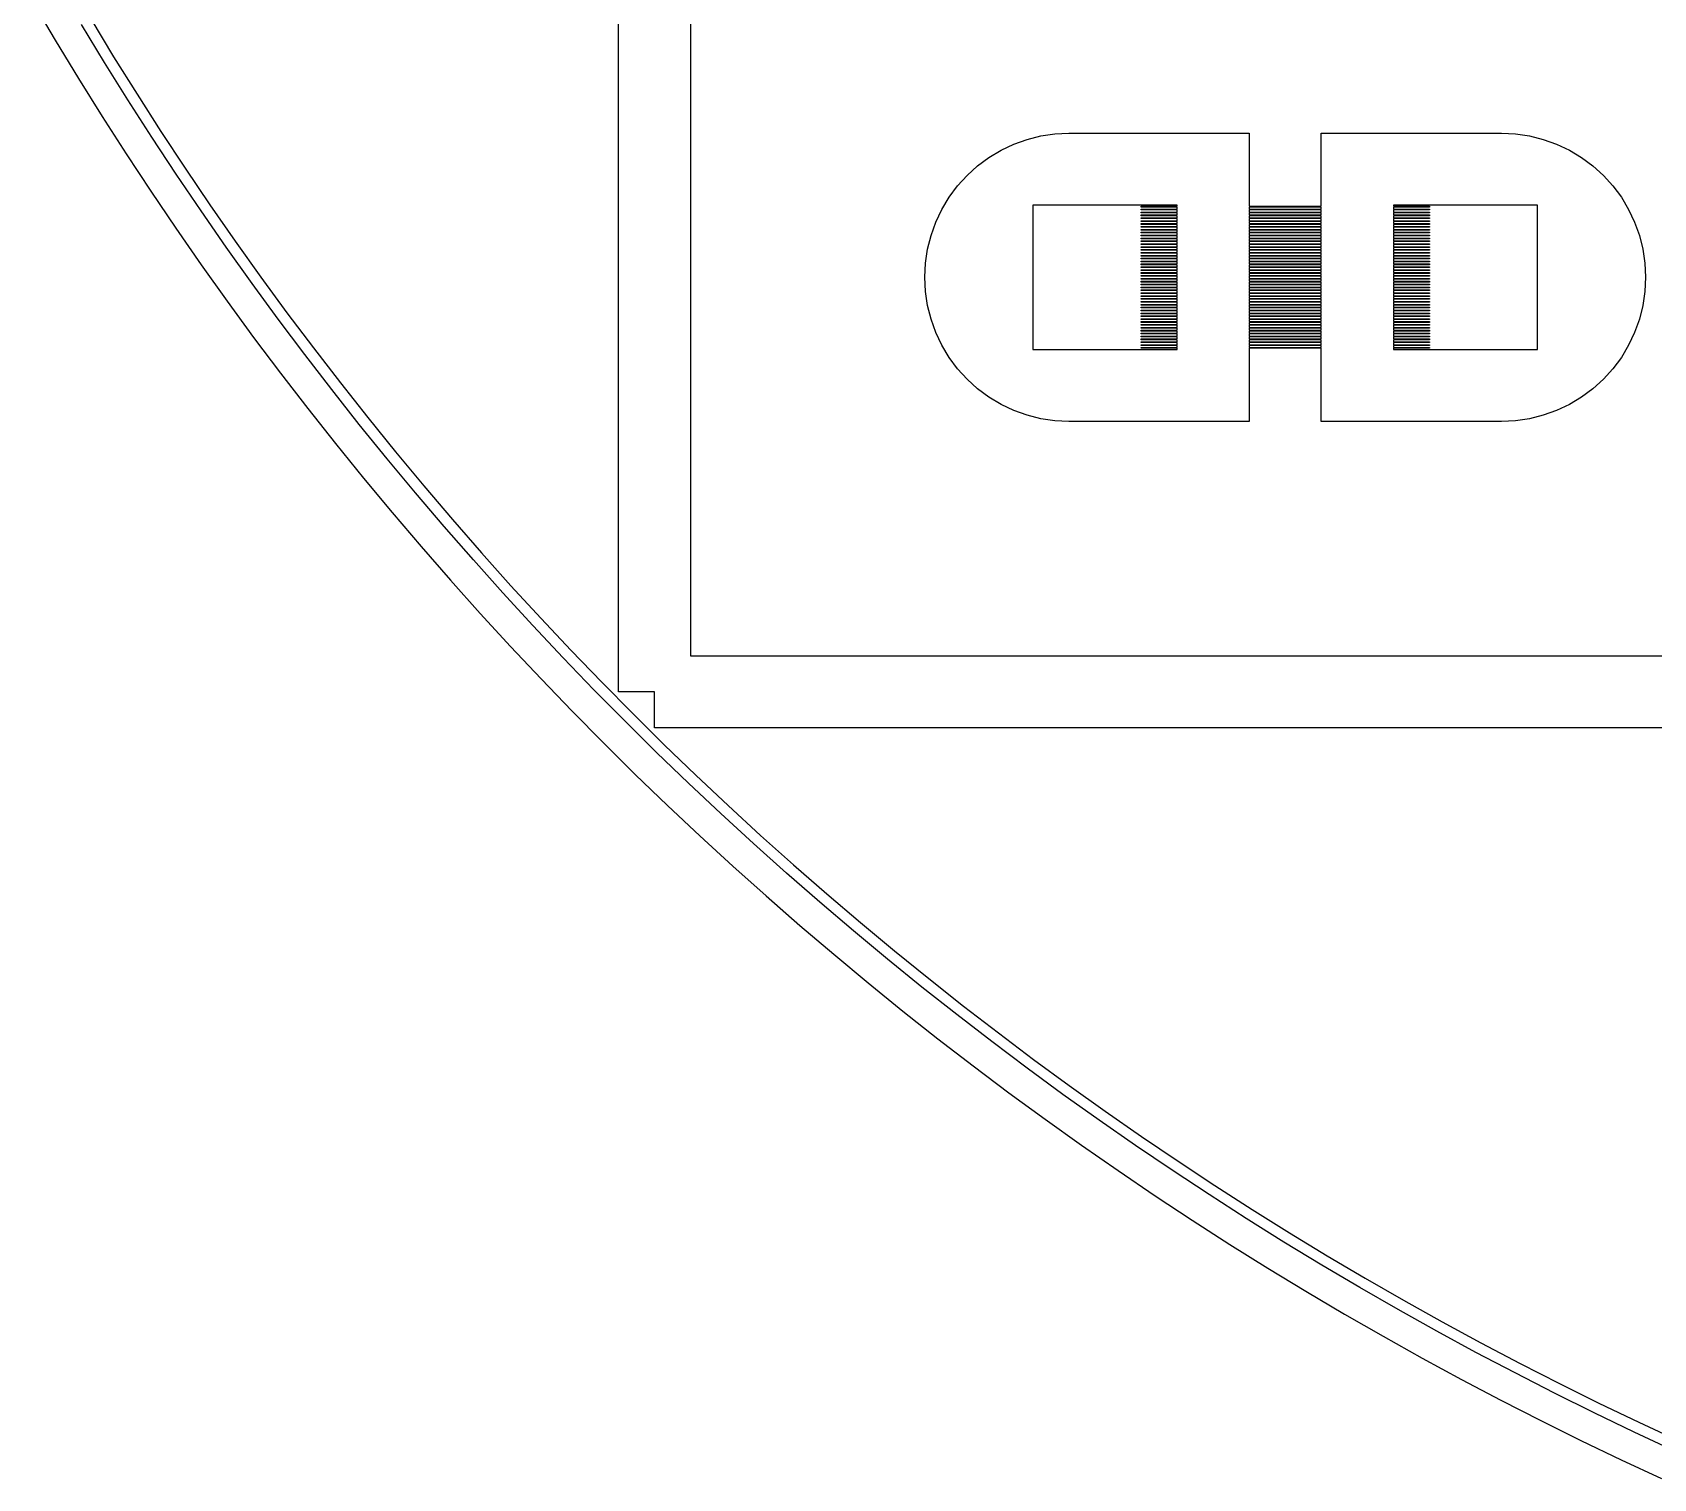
# Model space of a CAD drawing. Extents: x -16 to 83, y -18 to 83.
# Drawn here: x -11.38 to 11.11, y -13.66 to 6.4 of the extents above; entities that cross this region are included whole.
import ezdxf

# ---------------------------------------------------------------- set-up
doc = ezdxf.new("R2010")
doc.units = 0

msp = doc.modelspace()

# ---------------------------------------------------------------- linework, layer by layer
for p, q in [((-3.25, -2.75), (-3.25, 67.25)), ((-2.25, 66.75), (-2.25, -2.25)), ((-11.3806, 6.82132), (-11.0653, 6.28781)), ((-10.5721, 6.58342), (-10.2539, 6.05986)), ((-10.3816, 5.98119), (-10.7008, 6.50632)), ((-11.0653, 6.28781), (-10.7434, 5.75822)), ((-10.056, 5.46001), (-10.3816, 5.98119)), ((-10.2539, 6.05986), (-9.92931, 5.54025)), ((-10.7434, 5.75822), (-10.4151, 5.23262)), ((-9.72409, 4.94286), (-10.056, 5.46001)), ((-9.92931, 5.54025), (-9.59836, 5.02466)), ((-10.4151, 5.23262), (-10.0803, 4.71109)), ((-9.59836, 5.02466), (-9.26111, 4.51317)), ((2.41943, 4.91388), (2.60983, 4.96156)), ((2.60983, 4.96156), (2.80397, 4.99036)), ((2.80397, 4.99036), (3, 5)), ((3, 5), (5.5, 5)), ((5.5, 5), (5.5, 3.98499)), ((6.5, 3.98499), (6.5, 5)), ((6.5, 5), (9, 5)), ((9, 5), (9.19603, 4.99036)), ((9.19603, 4.99036), (9.39017, 4.96156)), ((9.39017, 4.96156), (9.58057, 4.91388)), ((-9.38583, 4.42982), (-9.72409, 4.94286)), ((1.88887, 4.66293), (2.05722, 4.76384)), ((2.05722, 4.76384), (2.23463, 4.84775)), ((2.23463, 4.84775), (2.41943, 4.91388)), ((9.58057, 4.91388), (9.76537, 4.84775)), ((9.76537, 4.84775), (9.94278, 4.76384)), ((9.94278, 4.76384), (10.1111, 4.66293)), ((-10.0803, 4.71109), (-9.73921, 4.19371)), ((-9.26111, 4.51317), (-8.91762, 4.00584)), ((1.5858, 4.4142), (1.73122, 4.54602)), ((1.73122, 4.54602), (1.88887, 4.66293)), ((10.1111, 4.66293), (10.2688, 4.54602)), ((10.2688, 4.54602), (10.4142, 4.4142)), ((-9.04131, 3.92099), (-9.38583, 4.42982)), ((1.45398, 4.26878), (1.5858, 4.4142)), ((10.4142, 4.4142), (10.546, 4.26878)), ((-9.73921, 4.19371), (-9.39175, 3.68056)), ((1.23616, 3.94278), (1.33707, 4.11113)), ((1.33707, 4.11113), (1.45398, 4.26878)), ((10.546, 4.26878), (10.6629, 4.11113)), ((10.6629, 4.11113), (10.7638, 3.94278)), ((-8.69055, 3.41641), (-9.04131, 3.92099)), ((-8.91762, 4.00584), (-8.56792, 3.50278)), ((1.15225, 3.76537), (1.23616, 3.94278)), ((4.5, 4), (2.5, 4)), ((2.5, 4), (2.5, 2)), ((4, 3.97499), (4, 3.98499)), ((4, 3.98499), (4.5, 3.98499)), ((4.5, 3.97499), (4, 3.97499)), ((4, 3.935), (4, 3.94499)), ((4, 3.94499), (4.5, 3.94499)), ((4.5, 3.935), (4, 3.935)), ((4, 3.89499), (4, 3.905)), ((4, 3.905), (4.5, 3.905)), ((4.5, 3.89499), (4, 3.89499)), ((4, 3.855), (4, 3.86499)), ((4, 3.86499), (4.5, 3.86499)), ((4.5, 3.855), (4, 3.855)), ((4, 3.81499), (4, 3.825)), ((4, 3.825), (4.5, 3.825)), ((4.5, 3.98499), (4.5, 4)), ((4.5, 3.94499), (4.5, 3.97499)), ((4.5, 3.905), (4.5, 3.935)), ((4.5, 3.86499), (4.5, 3.89499)), ((4.5, 3.825), (4.5, 3.855)), ((5.5, 3.98499), (6.5, 3.98499)), ((6.5, 3.97499), (5.5, 3.97499)), ((5.5, 3.97499), (5.5, 3.94499)), ((5.5, 3.94499), (6.5, 3.94499)), ((6.5, 3.935), (5.5, 3.935)), ((5.5, 3.935), (5.5, 3.905)), ((5.5, 3.905), (6.5, 3.905)), ((6.5, 3.89499), (5.5, 3.89499)), ((5.5, 3.89499), (5.5, 3.86499)), ((5.5, 3.86499), (6.5, 3.86499)), ((6.5, 3.855), (5.5, 3.855)), ((5.5, 3.855), (5.5, 3.825)), ((5.5, 3.825), (6.5, 3.825)), ((6.5, 3.94499), (6.5, 3.97499)), ((6.5, 3.905), (6.5, 3.935)), ((6.5, 3.86499), (6.5, 3.89499)), ((6.5, 3.825), (6.5, 3.855)), ((9.5, 4), (7.5, 4)), ((7.5, 4), (7.5, 3.98499)), ((7.5, 3.98499), (8, 3.98499)), ((8, 3.97499), (7.5, 3.97499)), ((7.5, 3.97499), (7.5, 3.94499)), ((7.5, 3.94499), (8, 3.94499)), ((8, 3.935), (7.5, 3.935)), ((7.5, 3.935), (7.5, 3.905)), ((7.5, 3.905), (8, 3.905)), ((8, 3.89499), (7.5, 3.89499)), ((7.5, 3.89499), (7.5, 3.86499)), ((7.5, 3.86499), (8, 3.86499)), ((8, 3.855), (7.5, 3.855)), ((7.5, 3.855), (7.5, 3.825)), ((7.5, 3.825), (8, 3.825)), ((8, 3.98499), (8, 3.97499)), ((8, 3.94499), (8, 3.935)), ((8, 3.905), (8, 3.89499)), ((8, 3.86499), (8, 3.855)), ((8, 3.825), (8, 3.81499)), ((9.5, 2), (9.5, 4)), ((10.7638, 3.94278), (10.8477, 3.76537)), ((-9.39175, 3.68056), (-9.03802, 3.17169)), ((1.08612, 3.58057), (1.15225, 3.76537)), ((4.5, 3.81499), (4, 3.81499)), ((4, 3.77499), (4, 3.78499)), ((4, 3.78499), (4.5, 3.78499)), ((4.5, 3.77499), (4, 3.77499)), ((4, 3.73499), (4, 3.745)), ((4, 3.745), (4.5, 3.745)), ((4.5, 3.73499), (4, 3.73499)), ((4, 3.69499), (4, 3.70499)), ((4, 3.70499), (4.5, 3.70499)), ((4.5, 3.69499), (4, 3.69499)), ((4, 3.655), (4, 3.66499)), ((4, 3.66499), (4.5, 3.66499)), ((4.5, 3.655), (4, 3.655)), ((4, 3.61499), (4, 3.625)), ((4, 3.625), (4.5, 3.625)), ((4.5, 3.61499), (4, 3.61499)), ((4.5, 3.78499), (4.5, 3.81499)), ((4.5, 3.745), (4.5, 3.77499)), ((4.5, 3.70499), (4.5, 3.73499)), ((4.5, 3.66499), (4.5, 3.69499)), ((4.5, 3.625), (4.5, 3.655)), ((4.5, 3.58499), (4.5, 3.61499)), ((6.5, 3.81499), (5.5, 3.81499)), ((5.5, 3.81499), (5.5, 3.78499)), ((5.5, 3.78499), (6.5, 3.78499)), ((6.5, 3.77499), (5.5, 3.77499)), ((5.5, 3.77499), (5.5, 3.745)), ((5.5, 3.745), (6.5, 3.745)), ((6.5, 3.73499), (5.5, 3.73499)), ((5.5, 3.73499), (5.5, 3.70499)), ((5.5, 3.70499), (6.5, 3.70499)), ((6.5, 3.69499), (5.5, 3.69499)), ((5.5, 3.69499), (5.5, 3.66499)), ((5.5, 3.66499), (6.5, 3.66499)), ((6.5, 3.655), (5.5, 3.655)), ((5.5, 3.655), (5.5, 3.625)), ((5.5, 3.625), (6.5, 3.625)), ((6.5, 3.61499), (5.5, 3.61499)), ((5.5, 3.61499), (5.5, 3.58499)), ((6.5, 3.78499), (6.5, 3.81499)), ((6.5, 3.745), (6.5, 3.77499)), ((6.5, 3.70499), (6.5, 3.73499)), ((6.5, 3.66499), (6.5, 3.69499)), ((6.5, 3.625), (6.5, 3.655)), ((6.5, 3.58499), (6.5, 3.61499)), ((8, 3.81499), (7.5, 3.81499)), ((7.5, 3.81499), (7.5, 3.78499)), ((7.5, 3.78499), (8, 3.78499)), ((8, 3.77499), (7.5, 3.77499)), ((7.5, 3.77499), (7.5, 3.745)), ((7.5, 3.745), (8, 3.745)), ((8, 3.73499), (7.5, 3.73499)), ((7.5, 3.73499), (7.5, 3.70499)), ((7.5, 3.70499), (8, 3.70499)), ((8, 3.69499), (7.5, 3.69499)), ((7.5, 3.69499), (7.5, 3.66499)), ((7.5, 3.66499), (8, 3.66499)), ((8, 3.655), (7.5, 3.655)), ((7.5, 3.655), (7.5, 3.625)), ((7.5, 3.625), (8, 3.625)), ((8, 3.61499), (7.5, 3.61499)), ((7.5, 3.61499), (7.5, 3.58499)), ((8, 3.78499), (8, 3.77499)), ((8, 3.745), (8, 3.73499)), ((8, 3.70499), (8, 3.69499)), ((8, 3.66499), (8, 3.655)), ((8, 3.625), (8, 3.61499)), ((10.8477, 3.76537), (10.9139, 3.58057)), ((-8.33363, 2.91618), (-8.69055, 3.41641)), ((-8.56792, 3.50278), (-8.21207, 3.00404)), ((1.00964, 3.19603), (1.03844, 3.39017)), ((1.03844, 3.39017), (1.08612, 3.58057)), ((4, 3.575), (4, 3.58499)), ((4, 3.58499), (4.5, 3.58499)), ((4.5, 3.575), (4, 3.575)), ((4, 3.53499), (4, 3.545)), ((4, 3.545), (4.5, 3.545)), ((4.5, 3.53499), (4, 3.53499)), ((4, 3.495), (4, 3.50499)), ((4, 3.50499), (4.5, 3.50499)), ((4.5, 3.495), (4, 3.495)), ((4, 3.45499), (4, 3.465)), ((4, 3.465), (4.5, 3.465)), ((4.5, 3.45499), (4, 3.45499)), ((4, 3.41499), (4, 3.42499)), ((4, 3.42499), (4.5, 3.42499)), ((4.5, 3.41499), (4, 3.41499)), ((4, 3.375), (4, 3.38499)), ((4, 3.38499), (4.5, 3.38499)), ((4.5, 3.375), (4, 3.375)), ((4.5, 3.545), (4.5, 3.575)), ((4.5, 3.50499), (4.5, 3.53499)), ((4.5, 3.465), (4.5, 3.495)), ((4.5, 3.42499), (4.5, 3.45499)), ((4.5, 3.38499), (4.5, 3.41499)), ((4.5, 3.34499), (4.5, 3.375)), ((5.5, 3.58499), (6.5, 3.58499)), ((6.5, 3.575), (5.5, 3.575)), ((5.5, 3.575), (5.5, 3.545)), ((5.5, 3.545), (6.5, 3.545)), ((6.5, 3.53499), (5.5, 3.53499)), ((5.5, 3.53499), (5.5, 3.50499)), ((5.5, 3.50499), (6.5, 3.50499)), ((6.5, 3.495), (5.5, 3.495)), ((5.5, 3.495), (5.5, 3.465)), ((5.5, 3.465), (6.5, 3.465)), ((6.5, 3.45499), (5.5, 3.45499)), ((5.5, 3.45499), (5.5, 3.42499)), ((5.5, 3.42499), (6.5, 3.42499)), ((6.5, 3.41499), (5.5, 3.41499)), ((5.5, 3.41499), (5.5, 3.38499)), ((5.5, 3.38499), (6.5, 3.38499)), ((6.5, 3.375), (5.5, 3.375)), ((5.5, 3.375), (5.5, 3.34499)), ((6.5, 3.545), (6.5, 3.575)), ((6.5, 3.50499), (6.5, 3.53499)), ((6.5, 3.465), (6.5, 3.495)), ((6.5, 3.42499), (6.5, 3.45499)), ((6.5, 3.38499), (6.5, 3.41499)), ((6.5, 3.34499), (6.5, 3.375)), ((7.5, 3.58499), (8, 3.58499)), ((8, 3.575), (7.5, 3.575)), ((7.5, 3.575), (7.5, 3.545)), ((7.5, 3.545), (8, 3.545)), ((8, 3.53499), (7.5, 3.53499)), ((7.5, 3.53499), (7.5, 3.50499)), ((7.5, 3.50499), (8, 3.50499)), ((8, 3.495), (7.5, 3.495)), ((7.5, 3.495), (7.5, 3.465)), ((7.5, 3.465), (8, 3.465)), ((8, 3.45499), (7.5, 3.45499)), ((7.5, 3.45499), (7.5, 3.42499)), ((7.5, 3.42499), (8, 3.42499)), ((8, 3.41499), (7.5, 3.41499)), ((7.5, 3.41499), (7.5, 3.38499)), ((7.5, 3.38499), (8, 3.38499)), ((8, 3.375), (7.5, 3.375)), ((7.5, 3.375), (7.5, 3.34499)), ((8, 3.58499), (8, 3.575)), ((8, 3.545), (8, 3.53499)), ((8, 3.50499), (8, 3.495)), ((8, 3.465), (8, 3.45499)), ((8, 3.42499), (8, 3.41499)), ((8, 3.38499), (8, 3.375)), ((10.9139, 3.58057), (10.9616, 3.39017)), ((10.9616, 3.39017), (10.9904, 3.19603)), ((-9.03802, 3.17169), (-8.67809, 2.66722)), ((1, 3), (1.00964, 3.19603)), ((4, 3.33499), (4, 3.34499)), ((4, 3.34499), (4.5, 3.34499)), ((4.5, 3.33499), (4, 3.33499)), ((4, 3.295), (4, 3.30499)), ((4, 3.30499), (4.5, 3.30499)), ((4.5, 3.295), (4, 3.295)), ((4, 3.25499), (4, 3.265)), ((4, 3.265), (4.5, 3.265)), ((4.5, 3.25499), (4, 3.25499)), ((4, 3.215), (4, 3.22499)), ((4, 3.22499), (4.5, 3.22499)), ((4.5, 3.215), (4, 3.215)), ((4, 3.17499), (4, 3.185)), ((4, 3.185), (4.5, 3.185)), ((4.5, 3.17499), (4, 3.17499)), ((4.5, 3.30499), (4.5, 3.33499)), ((4.5, 3.265), (4.5, 3.295)), ((4.5, 3.22499), (4.5, 3.25499)), ((4.5, 3.185), (4.5, 3.215)), ((4.5, 3.14499), (4.5, 3.17499)), ((5.5, 3.34499), (6.5, 3.34499)), ((6.5, 3.33499), (5.5, 3.33499)), ((5.5, 3.33499), (5.5, 3.30499)), ((5.5, 3.30499), (6.5, 3.30499)), ((6.5, 3.295), (5.5, 3.295)), ((5.5, 3.295), (5.5, 3.265)), ((5.5, 3.265), (6.5, 3.265)), ((6.5, 3.25499), (5.5, 3.25499)), ((5.5, 3.25499), (5.5, 3.22499)), ((5.5, 3.22499), (6.5, 3.22499)), ((6.5, 3.215), (5.5, 3.215)), ((5.5, 3.215), (5.5, 3.185)), ((5.5, 3.185), (6.5, 3.185)), ((6.5, 3.17499), (5.5, 3.17499)), ((5.5, 3.17499), (5.5, 3.14499)), ((6.5, 3.30499), (6.5, 3.33499)), ((6.5, 3.265), (6.5, 3.295)), ((6.5, 3.22499), (6.5, 3.25499)), ((6.5, 3.185), (6.5, 3.215)), ((6.5, 3.14499), (6.5, 3.17499)), ((7.5, 3.34499), (8, 3.34499)), ((8, 3.33499), (7.5, 3.33499)), ((7.5, 3.33499), (7.5, 3.30499)), ((7.5, 3.30499), (8, 3.30499)), ((8, 3.295), (7.5, 3.295)), ((7.5, 3.295), (7.5, 3.265)), ((7.5, 3.265), (8, 3.265)), ((8, 3.25499), (7.5, 3.25499)), ((7.5, 3.25499), (7.5, 3.22499)), ((7.5, 3.22499), (8, 3.22499)), ((8, 3.215), (7.5, 3.215)), ((7.5, 3.215), (7.5, 3.185)), ((7.5, 3.185), (8, 3.185)), ((8, 3.17499), (7.5, 3.17499)), ((7.5, 3.17499), (7.5, 3.14499)), ((8, 3.34499), (8, 3.33499)), ((8, 3.30499), (8, 3.295)), ((8, 3.265), (8, 3.25499)), ((8, 3.22499), (8, 3.215)), ((8, 3.185), (8, 3.17499)), ((10.9904, 3.19603), (11, 3)), ((-8.21207, 3.00404), (-7.85013, 2.50972)), ((1.00964, 2.80397), (1, 3)), ((4, 3.13499), (4, 3.14499)), ((4, 3.14499), (4.5, 3.14499)), ((4.5, 3.13499), (4, 3.13499)), ((4, 3.09499), (4, 3.105)), ((4, 3.105), (4.5, 3.105)), ((4.5, 3.09499), (4, 3.09499)), ((4, 3.05499), (4, 3.06499)), ((4, 3.06499), (4.5, 3.06499)), ((4.5, 3.05499), (4, 3.05499)), ((4, 3.015), (4, 3.02499)), ((4, 3.02499), (4.5, 3.02499)), ((4.5, 3.015), (4, 3.015)), ((4, 2.97501), (4, 2.985)), ((4, 2.985), (4.5, 2.985)), ((4.5, 2.97501), (4, 2.97501)), ((4, 2.93501), (4, 2.94501)), ((4, 2.94501), (4.5, 2.94501)), ((4.5, 2.93501), (4, 2.93501)), ((4.5, 3.105), (4.5, 3.13499)), ((4.5, 3.06499), (4.5, 3.09499)), ((4.5, 3.02499), (4.5, 3.05499)), ((4.5, 2.985), (4.5, 3.015)), ((4.5, 2.94501), (4.5, 2.97501)), ((4.5, 2.90501), (4.5, 2.93501)), ((5.5, 3.14499), (6.5, 3.14499)), ((6.5, 3.13499), (5.5, 3.13499)), ((5.5, 3.13499), (5.5, 3.105)), ((5.5, 3.105), (6.5, 3.105)), ((6.5, 3.09499), (5.5, 3.09499)), ((5.5, 3.09499), (5.5, 3.06499)), ((5.5, 3.06499), (6.5, 3.06499)), ((6.5, 3.05499), (5.5, 3.05499)), ((5.5, 3.05499), (5.5, 3.02499)), ((5.5, 3.02499), (6.5, 3.02499)), ((6.5, 3.015), (5.5, 3.015)), ((5.5, 3.015), (5.5, 2.985)), ((5.5, 2.985), (6.5, 2.985)), ((6.5, 2.97501), (5.5, 2.97501)), ((5.5, 2.97501), (5.5, 2.94501)), ((5.5, 2.94501), (6.5, 2.94501)), ((6.5, 2.93501), (5.5, 2.93501)), ((5.5, 2.93501), (5.5, 2.90501)), ((6.5, 3.105), (6.5, 3.13499)), ((6.5, 3.06499), (6.5, 3.09499)), ((6.5, 3.02499), (6.5, 3.05499)), ((6.5, 2.985), (6.5, 3.015)), ((6.5, 2.94501), (6.5, 2.97501)), ((6.5, 2.90501), (6.5, 2.93501)), ((7.5, 3.14499), (8, 3.14499)), ((8, 3.13499), (7.5, 3.13499)), ((7.5, 3.13499), (7.5, 3.105)), ((7.5, 3.105), (8, 3.105)), ((8, 3.09499), (7.5, 3.09499)), ((7.5, 3.09499), (7.5, 3.06499)), ((7.5, 3.06499), (8, 3.06499)), ((8, 3.05499), (7.5, 3.05499)), ((7.5, 3.05499), (7.5, 3.02499)), ((7.5, 3.02499), (8, 3.02499)), ((8, 3.015), (7.5, 3.015)), ((7.5, 3.015), (7.5, 2.985)), ((7.5, 2.985), (8, 2.985)), ((8, 2.97501), (7.5, 2.97501)), ((7.5, 2.97501), (7.5, 2.94501)), ((7.5, 2.94501), (8, 2.94501)), ((8, 2.93501), (7.5, 2.93501)), ((7.5, 2.93501), (7.5, 2.90501)), ((8, 3.14499), (8, 3.13499)), ((8, 3.105), (8, 3.09499)), ((8, 3.06499), (8, 3.05499)), ((8, 3.02499), (8, 3.015)), ((8, 2.985), (8, 2.97501)), ((8, 2.94501), (8, 2.93501)), ((11, 3), (10.9904, 2.80397)), ((-7.97061, 2.42036), (-8.33363, 2.91618)), ((1.03844, 2.60983), (1.00964, 2.80397)), ((4, 2.895), (4, 2.90501)), ((4, 2.90501), (4.5, 2.90501)), ((4.5, 2.895), (4, 2.895)), ((4, 2.85501), (4, 2.86501)), ((4, 2.86501), (4.5, 2.86501)), ((4.5, 2.85501), (4, 2.85501)), ((4, 2.815), (4, 2.82501)), ((4, 2.82501), (4.5, 2.82501)), ((4.5, 2.815), (4, 2.815)), ((4, 2.77501), (4, 2.785)), ((4, 2.785), (4.5, 2.785)), ((4.5, 2.77501), (4, 2.77501)), ((4, 2.735), (4, 2.74501)), ((4, 2.74501), (4.5, 2.74501)), ((4.5, 2.735), (4, 2.735)), ((4, 2.69501), (4, 2.705)), ((4, 2.705), (4.5, 2.705)), ((4.5, 2.86501), (4.5, 2.895)), ((4.5, 2.82501), (4.5, 2.85501)), ((4.5, 2.785), (4.5, 2.815)), ((4.5, 2.74501), (4.5, 2.77501)), ((4.5, 2.705), (4.5, 2.735)), ((5.5, 2.90501), (6.5, 2.90501)), ((6.5, 2.895), (5.5, 2.895)), ((5.5, 2.895), (5.5, 2.86501)), ((5.5, 2.86501), (6.5, 2.86501)), ((6.5, 2.85501), (5.5, 2.85501)), ((5.5, 2.85501), (5.5, 2.82501)), ((5.5, 2.82501), (6.5, 2.82501)), ((6.5, 2.815), (5.5, 2.815)), ((5.5, 2.815), (5.5, 2.785)), ((5.5, 2.785), (6.5, 2.785)), ((6.5, 2.77501), (5.5, 2.77501)), ((5.5, 2.77501), (5.5, 2.74501)), ((5.5, 2.74501), (6.5, 2.74501)), ((6.5, 2.735), (5.5, 2.735)), ((5.5, 2.735), (5.5, 2.705)), ((5.5, 2.705), (6.5, 2.705)), ((6.5, 2.86501), (6.5, 2.895)), ((6.5, 2.82501), (6.5, 2.85501)), ((6.5, 2.785), (6.5, 2.815)), ((6.5, 2.74501), (6.5, 2.77501)), ((6.5, 2.705), (6.5, 2.735)), ((7.5, 2.90501), (8, 2.90501)), ((8, 2.895), (7.5, 2.895)), ((7.5, 2.895), (7.5, 2.86501)), ((7.5, 2.86501), (8, 2.86501)), ((8, 2.85501), (7.5, 2.85501)), ((7.5, 2.85501), (7.5, 2.82501)), ((7.5, 2.82501), (8, 2.82501)), ((8, 2.815), (7.5, 2.815)), ((7.5, 2.815), (7.5, 2.785)), ((7.5, 2.785), (8, 2.785)), ((8, 2.77501), (7.5, 2.77501)), ((7.5, 2.77501), (7.5, 2.74501)), ((7.5, 2.74501), (8, 2.74501)), ((8, 2.735), (7.5, 2.735)), ((7.5, 2.735), (7.5, 2.705)), ((7.5, 2.705), (8, 2.705)), ((8, 2.90501), (8, 2.895)), ((8, 2.86501), (8, 2.85501)), ((8, 2.82501), (8, 2.815)), ((8, 2.785), (8, 2.77501)), ((8, 2.74501), (8, 2.735)), ((8, 2.705), (8, 2.69501)), ((10.9904, 2.80397), (10.9616, 2.60983)), ((-8.67809, 2.66722), (-8.31198, 2.16719)), ((-7.85013, 2.50972), (-7.48215, 2.01987)), ((1.08612, 2.41943), (1.03844, 2.60983)), ((4.5, 2.69501), (4, 2.69501)), ((4, 2.65501), (4, 2.66501)), ((4, 2.66501), (4.5, 2.66501)), ((4.5, 2.65501), (4, 2.65501)), ((4, 2.61501), (4, 2.625)), ((4, 2.625), (4.5, 2.625)), ((4.5, 2.61501), (4, 2.61501)), ((4, 2.57501), (4, 2.58501)), ((4, 2.58501), (4.5, 2.58501)), ((4.5, 2.57501), (4, 2.57501)), ((4, 2.535), (4, 2.54501)), ((4, 2.54501), (4.5, 2.54501)), ((4.5, 2.535), (4, 2.535)), ((4, 2.49501), (4, 2.505)), ((4, 2.505), (4.5, 2.505)), ((4.5, 2.49501), (4, 2.49501)), ((4.5, 2.66501), (4.5, 2.69501)), ((4.5, 2.625), (4.5, 2.65501)), ((4.5, 2.58501), (4.5, 2.61501)), ((4.5, 2.54501), (4.5, 2.57501)), ((4.5, 2.505), (4.5, 2.535)), ((4.5, 2.46501), (4.5, 2.49501)), ((6.5, 2.69501), (5.5, 2.69501)), ((5.5, 2.69501), (5.5, 2.66501)), ((5.5, 2.66501), (6.5, 2.66501)), ((6.5, 2.65501), (5.5, 2.65501)), ((5.5, 2.65501), (5.5, 2.625)), ((5.5, 2.625), (6.5, 2.625)), ((6.5, 2.61501), (5.5, 2.61501)), ((5.5, 2.61501), (5.5, 2.58501)), ((5.5, 2.58501), (6.5, 2.58501)), ((6.5, 2.57501), (5.5, 2.57501)), ((5.5, 2.57501), (5.5, 2.54501)), ((5.5, 2.54501), (6.5, 2.54501)), ((6.5, 2.535), (5.5, 2.535)), ((5.5, 2.535), (5.5, 2.505)), ((5.5, 2.505), (6.5, 2.505)), ((6.5, 2.49501), (5.5, 2.49501)), ((5.5, 2.49501), (5.5, 2.46501)), ((6.5, 2.66501), (6.5, 2.69501)), ((6.5, 2.625), (6.5, 2.65501)), ((6.5, 2.58501), (6.5, 2.61501)), ((6.5, 2.54501), (6.5, 2.57501)), ((6.5, 2.505), (6.5, 2.535)), ((6.5, 2.46501), (6.5, 2.49501)), ((8, 2.69501), (7.5, 2.69501)), ((7.5, 2.69501), (7.5, 2.66501)), ((7.5, 2.66501), (8, 2.66501)), ((8, 2.65501), (7.5, 2.65501)), ((7.5, 2.65501), (7.5, 2.625)), ((7.5, 2.625), (8, 2.625)), ((8, 2.61501), (7.5, 2.61501)), ((7.5, 2.61501), (7.5, 2.58501)), ((7.5, 2.58501), (8, 2.58501)), ((8, 2.57501), (7.5, 2.57501)), ((7.5, 2.57501), (7.5, 2.54501)), ((7.5, 2.54501), (8, 2.54501)), ((8, 2.535), (7.5, 2.535)), ((7.5, 2.535), (7.5, 2.505)), ((7.5, 2.505), (8, 2.505)), ((8, 2.49501), (7.5, 2.49501)), ((7.5, 2.49501), (7.5, 2.46501)), ((8, 2.66501), (8, 2.65501)), ((8, 2.625), (8, 2.61501)), ((8, 2.58501), (8, 2.57501)), ((8, 2.54501), (8, 2.535)), ((8, 2.505), (8, 2.49501)), ((10.9616, 2.60983), (10.9139, 2.41943)), ((-7.60153, 1.92905), (-7.97061, 2.42036)), ((1.15225, 2.23463), (1.08612, 2.41943)), ((4, 2.455), (4, 2.46501)), ((4, 2.46501), (4.5, 2.46501)), ((4.5, 2.455), (4, 2.455)), ((4, 2.41501), (4, 2.425)), ((4, 2.425), (4.5, 2.425)), ((4.5, 2.41501), (4, 2.41501)), ((4, 2.375), (4, 2.38501)), ((4, 2.38501), (4.5, 2.38501)), ((4.5, 2.375), (4, 2.375)), ((4, 2.33501), (4, 2.345)), ((4, 2.345), (4.5, 2.345)), ((4.5, 2.33501), (4, 2.33501)), ((4, 2.29501), (4, 2.30501)), ((4, 2.30501), (4.5, 2.30501)), ((4.5, 2.29501), (4, 2.29501)), ((4, 2.255), (4, 2.26501)), ((4, 2.26501), (4.5, 2.26501)), ((4.5, 2.255), (4, 2.255)), ((4.5, 2.425), (4.5, 2.455)), ((4.5, 2.38501), (4.5, 2.41501)), ((4.5, 2.345), (4.5, 2.375)), ((4.5, 2.30501), (4.5, 2.33501)), ((4.5, 2.26501), (4.5, 2.29501)), ((4.5, 2.22501), (4.5, 2.255)), ((5.5, 2.46501), (6.5, 2.46501)), ((6.5, 2.455), (5.5, 2.455)), ((5.5, 2.455), (5.5, 2.425)), ((5.5, 2.425), (6.5, 2.425)), ((6.5, 2.41501), (5.5, 2.41501)), ((5.5, 2.41501), (5.5, 2.38501)), ((5.5, 2.38501), (6.5, 2.38501)), ((6.5, 2.375), (5.5, 2.375)), ((5.5, 2.375), (5.5, 2.345)), ((5.5, 2.345), (6.5, 2.345)), ((6.5, 2.33501), (5.5, 2.33501)), ((5.5, 2.33501), (5.5, 2.30501)), ((5.5, 2.30501), (6.5, 2.30501)), ((6.5, 2.29501), (5.5, 2.29501)), ((5.5, 2.29501), (5.5, 2.26501)), ((5.5, 2.26501), (6.5, 2.26501)), ((6.5, 2.255), (5.5, 2.255)), ((5.5, 2.255), (5.5, 2.22501)), ((6.5, 2.425), (6.5, 2.455)), ((6.5, 2.38501), (6.5, 2.41501)), ((6.5, 2.345), (6.5, 2.375)), ((6.5, 2.30501), (6.5, 2.33501)), ((6.5, 2.26501), (6.5, 2.29501)), ((6.5, 2.22501), (6.5, 2.255)), ((7.5, 2.46501), (8, 2.46501)), ((8, 2.455), (7.5, 2.455)), ((7.5, 2.455), (7.5, 2.425)), ((7.5, 2.425), (8, 2.425)), ((8, 2.41501), (7.5, 2.41501)), ((7.5, 2.41501), (7.5, 2.38501)), ((7.5, 2.38501), (8, 2.38501)), ((8, 2.375), (7.5, 2.375)), ((7.5, 2.375), (7.5, 2.345)), ((7.5, 2.345), (8, 2.345)), ((8, 2.33501), (7.5, 2.33501)), ((7.5, 2.33501), (7.5, 2.30501)), ((7.5, 2.30501), (8, 2.30501)), ((8, 2.29501), (7.5, 2.29501)), ((7.5, 2.29501), (7.5, 2.26501)), ((7.5, 2.26501), (8, 2.26501)), ((8, 2.255), (7.5, 2.255)), ((7.5, 2.255), (7.5, 2.22501)), ((8, 2.46501), (8, 2.455)), ((8, 2.425), (8, 2.41501)), ((8, 2.38501), (8, 2.375)), ((8, 2.345), (8, 2.33501)), ((8, 2.30501), (8, 2.29501)), ((8, 2.26501), (8, 2.255)), ((10.9139, 2.41943), (10.8477, 2.23463)), ((-8.31198, 2.16719), (-7.93976, 1.67169)), ((1.23616, 2.05722), (1.15225, 2.23463)), ((1.33707, 1.88887), (1.23616, 2.05722)), ((4, 2.21501), (4, 2.22501)), ((4, 2.22501), (4.5, 2.22501)), ((4.5, 2.21501), (4, 2.21501)), ((4, 2.175), (4, 2.18501)), ((4, 2.18501), (4.5, 2.18501)), ((4.5, 2.175), (4, 2.175)), ((4, 2.13501), (4, 2.145)), ((4, 2.145), (4.5, 2.145)), ((4.5, 2.13501), (4, 2.13501)), ((4, 2.095), (4, 2.10501)), ((4, 2.10501), (4.5, 2.10501)), ((4.5, 2.095), (4, 2.095)), ((4, 2.05501), (4, 2.065)), ((4, 2.065), (4.5, 2.065)), ((4.5, 2.05501), (4, 2.05501)), ((4, 2.01501), (4, 2.02501)), ((4, 2.02501), (4.5, 2.02501)), ((4.5, 2.18501), (4.5, 2.21501)), ((4.5, 2.145), (4.5, 2.175)), ((4.5, 2.10501), (4.5, 2.13501)), ((4.5, 2.065), (4.5, 2.095)), ((4.5, 2.02501), (4.5, 2.05501)), ((5.5, 2.22501), (6.5, 2.22501)), ((6.5, 2.21501), (5.5, 2.21501)), ((5.5, 2.21501), (5.5, 2.18501)), ((5.5, 2.18501), (6.5, 2.18501)), ((6.5, 2.175), (5.5, 2.175)), ((5.5, 2.175), (5.5, 2.145)), ((5.5, 2.145), (6.5, 2.145)), ((6.5, 2.13501), (5.5, 2.13501)), ((5.5, 2.13501), (5.5, 2.10501)), ((5.5, 2.10501), (6.5, 2.10501)), ((6.5, 2.095), (5.5, 2.095)), ((5.5, 2.095), (5.5, 2.065)), ((5.5, 2.065), (6.5, 2.065)), ((6.5, 2.05501), (5.5, 2.05501)), ((5.5, 2.05501), (5.5, 2.02501)), ((5.5, 2.02501), (6.5, 2.02501)), ((6.5, 2.18501), (6.5, 2.21501)), ((6.5, 2.145), (6.5, 2.175)), ((6.5, 2.10501), (6.5, 2.13501)), ((6.5, 2.065), (6.5, 2.095)), ((6.5, 2.02501), (6.5, 2.05501)), ((7.5, 2.22501), (8, 2.22501)), ((8, 2.21501), (7.5, 2.21501)), ((7.5, 2.21501), (7.5, 2.18501)), ((7.5, 2.18501), (8, 2.18501)), ((8, 2.175), (7.5, 2.175)), ((7.5, 2.175), (7.5, 2.145)), ((7.5, 2.145), (8, 2.145)), ((8, 2.13501), (7.5, 2.13501)), ((7.5, 2.13501), (7.5, 2.10501)), ((7.5, 2.10501), (8, 2.10501)), ((8, 2.095), (7.5, 2.095)), ((7.5, 2.095), (7.5, 2.065)), ((7.5, 2.065), (8, 2.065)), ((8, 2.05501), (7.5, 2.05501)), ((7.5, 2.05501), (7.5, 2.02501)), ((7.5, 2.02501), (8, 2.02501)), ((8, 2.22501), (8, 2.21501)), ((8, 2.18501), (8, 2.175)), ((8, 2.145), (8, 2.13501)), ((8, 2.10501), (8, 2.095)), ((8, 2.065), (8, 2.05501)), ((8, 2.02501), (8, 2.01501)), ((10.7638, 2.05722), (10.6629, 1.88887)), ((10.8477, 2.23463), (10.7638, 2.05722)), ((-7.22644, 1.44229), (-7.60153, 1.92905)), ((-7.48215, 2.01987), (-7.10818, 1.53458)), ((1.45398, 1.73122), (1.33707, 1.88887)), ((2.5, 2), (4.5, 2)), ((4.5, 2.01501), (4, 2.01501)), ((4.5, 2), (4.5, 2.01501)), ((6.5, 2.01501), (5.5, 2.01501)), ((5.5, 2.01501), (5.5, 1)), ((6.5, 1), (6.5, 2.01501)), ((8, 2.01501), (7.5, 2.01501)), ((7.5, 2.01501), (7.5, 2)), ((7.5, 2), (9.5, 2)), ((10.6629, 1.88887), (10.546, 1.73122)), ((-7.93976, 1.67169), (-7.56149, 1.18082)), ((1.5858, 1.5858), (1.45398, 1.73122)), ((1.73122, 1.45398), (1.5858, 1.5858)), ((10.4142, 1.5858), (10.2688, 1.45398)), ((10.546, 1.73122), (10.4142, 1.5858)), ((-6.84541, 0.96018), (-7.22644, 1.44229)), ((-7.10818, 1.53458), (-6.7283, 1.05389)), ((1.88887, 1.33707), (1.73122, 1.45398)), ((10.2688, 1.45398), (10.1111, 1.33707)), ((-7.56149, 1.18082), (-7.17723, 0.69459)), ((2.05722, 1.23616), (1.88887, 1.33707)), ((2.23463, 1.15225), (2.05722, 1.23616)), ((2.41943, 1.08612), (2.23463, 1.15225)), ((9.76537, 1.15225), (9.58057, 1.08612)), ((9.94278, 1.23616), (9.76537, 1.15225)), ((10.1111, 1.33707), (9.94278, 1.23616)), ((-6.4585, 0.48276), (-6.84541, 0.96018)), ((-6.7283, 1.05389), (-6.34254, 0.57793)), ((2.60983, 1.03844), (2.41943, 1.08612)), ((2.80397, 1.00964), (2.60983, 1.03844)), ((3, 1), (2.80397, 1.00964)), ((5.5, 1), (3, 1)), ((9, 1), (6.5, 1)), ((9.19603, 1.00964), (9, 1)), ((9.39017, 1.03844), (9.19603, 1.00964)), ((9.58057, 1.08612), (9.39017, 1.03844)), ((-7.17723, 0.69459), (-6.78702, 0.21315)), ((-6.06575, 0.01015), (-6.4585, 0.48276)), ((-6.34254, 0.57793), (-5.95097, 0.10672)), ((-6.78702, 0.21315), (-6.39095, -0.26349)), ((-5.66722, -0.45763), (-6.06575, 0.01015)), ((-5.95097, 0.10672), (-5.55365, -0.35965)), ((-6.39095, -0.26349), (-5.98904, -0.73523)), ((-5.55365, -0.35965), (-5.15063, -0.82111)), ((-5.263, -0.92047), (-5.66722, -0.45763)), ((-5.98904, -0.73523), (-5.58138, -1.202)), ((-5.15063, -0.82111), (-4.74197, -1.27757)), ((-4.85312, -1.37831), (-5.263, -0.92047)), ((-5.58138, -1.202), (-5.16803, -1.66373)), ((-4.74197, -1.27757), (-4.32776, -1.729)), ((-4.43765, -1.83109), (-4.85312, -1.37831)), ((-5.16803, -1.66373), (-4.74904, -2.12035)), ((-4.32776, -1.729), (-3.90804, -2.17531)), ((-4.01666, -2.27873), (-4.43765, -1.83109)), ((-4.74904, -2.12035), (-4.32448, -2.57179)), ((-3.90804, -2.17531), (-3.48285, -2.61642)), ((-3.59021, -2.72119), (-4.01666, -2.27873)), ((-2.25, -2.25), (66.75, -2.25)), ((-4.32448, -2.57179), (-3.89439, -3.01799)), ((-3.48285, -2.61642), (-3.05231, -3.05231)), ((-3.15837, -3.15837), (-3.59021, -2.72119)), ((-2.75, -2.75), (-3.25, -2.75)), ((-2.75, -3.25), (-2.75, -2.75)), ((-3.89439, -3.01799), (-3.45889, -3.45889)), ((-3.05231, -3.05231), (-2.61642, -3.48285)), ((-2.72119, -3.59021), (-3.15837, -3.15837)), ((67.25, -3.25), (-2.75, -3.25)), ((-3.45889, -3.45889), (-3.01799, -3.89439)), ((-2.27873, -4.01666), (-2.72119, -3.59021)), ((-2.61642, -3.48285), (-2.17531, -3.90804)), ((-3.01799, -3.89439), (-2.57179, -4.32448)), ((-1.83109, -4.43765), (-2.27873, -4.01666)), ((-2.17531, -3.90804), (-1.729, -4.32776)), ((-2.57179, -4.32448), (-2.12035, -4.74904)), ((-1.37831, -4.85312), (-1.83109, -4.43765)), ((-1.729, -4.32776), (-1.27757, -4.74197)), ((-2.12035, -4.74904), (-1.66373, -5.16803)), ((-0.92047, -5.263), (-1.37831, -4.85312)), ((-1.27757, -4.74197), (-0.82111, -5.15063)), ((-1.66373, -5.16803), (-1.202, -5.58138)), ((-0.82111, -5.15063), (-0.35965, -5.55365)), ((-0.45763, -5.66722), (-0.92047, -5.263)), ((-1.202, -5.58138), (-0.73523, -5.98904)), ((-0.35965, -5.55365), (0.10672, -5.95097)), ((0.01015, -6.06575), (-0.45763, -5.66722)), ((-0.73523, -5.98904), (-0.26349, -6.39095)), ((0.48276, -6.4585), (0.01015, -6.06575)), ((0.10672, -5.95097), (0.57793, -6.34254)), ((-0.26349, -6.39095), (0.21315, -6.78702)), ((0.96018, -6.84541), (0.48276, -6.4585)), ((0.57793, -6.34254), (1.05389, -6.7283)), ((1.05389, -6.7283), (1.53458, -7.10818)), ((0.21315, -6.78702), (0.69459, -7.17723)), ((1.44229, -7.22644), (0.96018, -6.84541)), ((0.69459, -7.17723), (1.18082, -7.56149)), ((1.53458, -7.10818), (2.01987, -7.48215)), ((1.92905, -7.60153), (1.44229, -7.22644)), ((1.18082, -7.56149), (1.67169, -7.93976)), ((2.42036, -7.97061), (1.92905, -7.60153)), ((2.01987, -7.48215), (2.50972, -7.85013)), ((2.50972, -7.85013), (3.00404, -8.21207)), ((1.67169, -7.93976), (2.16719, -8.31198)), ((2.91618, -8.33363), (2.42036, -7.97061)), ((2.16719, -8.31198), (2.66722, -8.67809)), ((3.00404, -8.21207), (3.50278, -8.56792)), ((3.41641, -8.69055), (2.91618, -8.33363)), ((2.66722, -8.67809), (3.17169, -9.03802)), ((3.92099, -9.04131), (3.41641, -8.69055)), ((3.50278, -8.56792), (4.00584, -8.91762)), ((4.00584, -8.91762), (4.51317, -9.26111)), ((3.17169, -9.03802), (3.68056, -9.39175)), ((4.42982, -9.38583), (3.92099, -9.04131)), ((3.68056, -9.39175), (4.19371, -9.73921)), ((4.94286, -9.72409), (4.42982, -9.38583)), ((4.51317, -9.26111), (5.02466, -9.59836)), ((5.02466, -9.59836), (5.54025, -9.92931)), ((4.19371, -9.73921), (4.71109, -10.0803)), ((5.46001, -10.056), (4.94286, -9.72409)), ((4.71109, -10.0803), (5.23262, -10.4151)), ((5.98119, -10.3816), (5.46001, -10.056)), ((5.54025, -9.92931), (6.05986, -10.2539)), ((6.05986, -10.2539), (6.58342, -10.5721)), ((5.23262, -10.4151), (5.75822, -10.7434)), ((6.50632, -10.7008), (5.98119, -10.3816)), ((5.75822, -10.7434), (6.28781, -11.0653)), ((7.03532, -11.0134), (6.50632, -10.7008)), ((6.58342, -10.5721), (7.11086, -10.8838)), ((7.56813, -11.3196), (7.03532, -11.0134)), ((7.11086, -10.8838), (7.64206, -11.1891)), ((6.28781, -11.0653), (6.82132, -11.3806)), ((7.64206, -11.1891), (8.17699, -11.4878)), ((6.82132, -11.3806), (7.35864, -11.6894)), ((8.10466, -11.6192), (7.56813, -11.3196)), ((7.35864, -11.6894), (7.89972, -11.9915)), ((8.64482, -11.9122), (8.10466, -11.6192)), ((8.17699, -11.4878), (8.71553, -11.7799)), ((9.18854, -12.1985), (8.64482, -11.9122)), ((8.71553, -11.7799), (9.25761, -12.0654)), ((7.89972, -11.9915), (8.44447, -12.287)), ((9.25761, -12.0654), (9.80316, -12.3442)), ((8.44447, -12.287), (8.9928, -12.5758)), ((9.73572, -12.4782), (9.18854, -12.1985)), ((9.80316, -12.3442), (10.3521, -12.6163)), ((8.9928, -12.5758), (9.54463, -12.8578)), ((10.2863, -12.7511), (9.73572, -12.4782)), ((10.8402, -13.0173), (10.2863, -12.7511)), ((10.3521, -12.6163), (10.9043, -12.8817)), ((9.54463, -12.8578), (10.0999, -13.1331)), ((11.3973, -13.2766), (10.8402, -13.0173)), ((10.9043, -12.8817), (11.4598, -13.1402)), ((10.0999, -13.1331), (10.6585, -13.4015)), ((10.6585, -13.4015), (11.2203, -13.663))]:
    msp.add_line(p, q)

doc.saveas('drawing.dxf')
